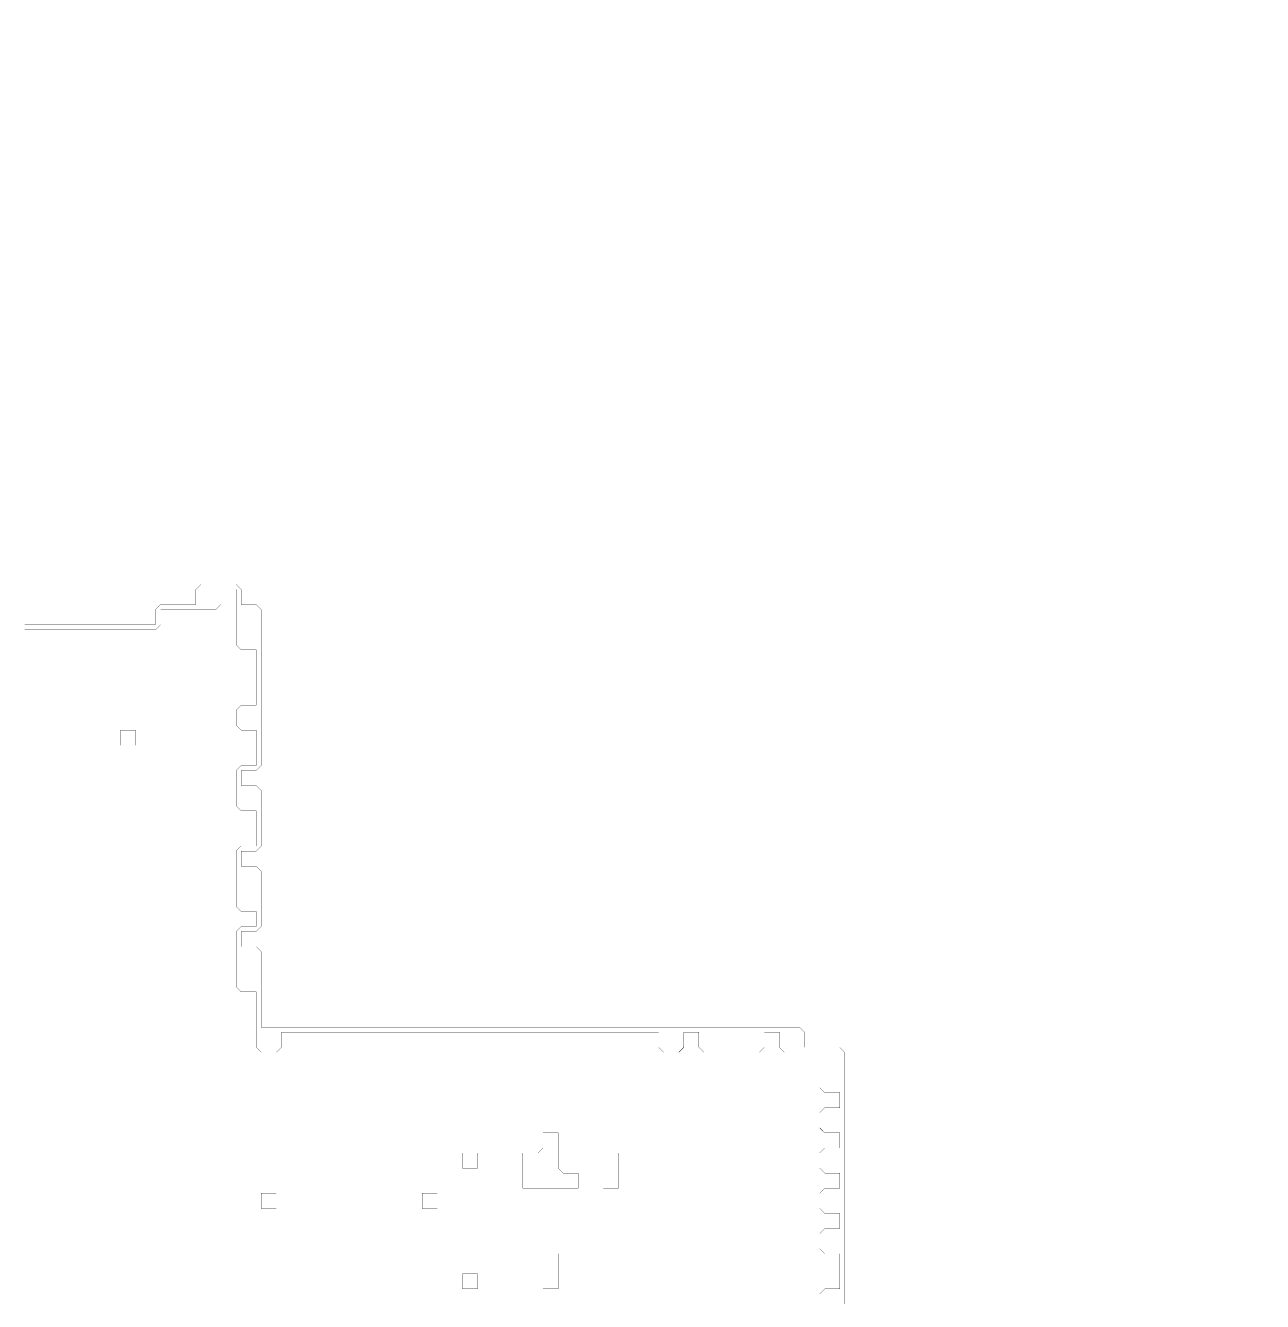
# Model space of a CAD drawing. Header units: metres. Extents: x 0 to 4990, y -4990 to 0.
# Drawn here: x 2589 to 4990, y -2476 to 0 of the extents above; entities that cross this region are included whole.
import ezdxf

# ---------------------------------------------------------------- set-up
doc = ezdxf.new("R2010")
doc.units = ezdxf.units.M
doc.layers.add('conductor', color=1, linetype='Continuous')
doc.layers.add('substrate', color=5, linetype='Continuous')

msp = doc.modelspace()

# ---------------------------------------------------------------- linework, layer by layer
at = {"layer": 'conductor', "const_width": 0.5}
msp.add_lwpolyline([(4130.859375, -2480.46875), (4130.859375, -2470.703125), (4130.859375, -2460.9375), (4140.625, -2451.171875), (4150.390625, -2451.171875), (4160.15625, -2451.171875), (4169.921875, -2451.171875), (4169.921875, -2441.40625), (4169.921875, -2431.640625), (4169.921875, -2421.875), (4169.921875, -2412.109375), (4169.921875, -2402.34375), (4169.921875, -2392.578125), (4169.921875, -2382.8125), (4160.15625, -2382.8125), (4150.390625, -2382.8125), (4140.625, -2382.8125), (4130.859375, -2373.046875), (4130.859375, -2363.28125), (4130.859375, -2353.515625), (4130.859375, -2343.75), (4140.625, -2333.984375), (4150.390625, -2333.984375), (4160.15625, -2333.984375), (4169.921875, -2333.984375), (4169.921875, -2324.21875), (4169.921875, -2314.453125), (4169.921875, -2304.6875), (4160.15625, -2304.6875), (4150.390625, -2304.6875), (4140.625, -2304.6875), (4130.859375, -2294.921875), (4130.859375, -2285.15625), (4130.859375, -2275.390625), (4130.859375, -2265.625), (4140.625, -2255.859375), (4150.390625, -2255.859375), (4160.15625, -2255.859375), (4169.921875, -2255.859375), (4169.921875, -2246.09375), (4169.921875, -2236.328125), (4169.921875, -2226.5625), (4160.15625, -2226.5625), (4150.390625, -2226.5625), (4140.625, -2226.5625), (4130.859375, -2216.796875), (4130.859375, -2207.03125), (4130.859375, -2197.265625), (4130.859375, -2187.5), (4140.625, -2177.734375), (4150.390625, -2177.734375), (4160.15625, -2177.734375), (4169.921875, -2177.734375), (4169.921875, -2167.96875), (4169.921875, -2158.203125), (4169.921875, -2148.4375), (4160.15625, -2148.4375), (4150.390625, -2148.4375), (4140.625, -2148.4375), (4130.859375, -2138.671875), (4130.859375, -2128.90625), (4130.859375, -2119.140625), (4130.859375, -2109.375), (4140.625, -2099.609375), (4150.390625, -2099.609375), (4160.15625, -2099.609375), (4169.921875, -2099.609375), (4169.921875, -2089.84375), (4169.921875, -2080.078125), (4169.921875, -2070.3125), (4160.15625, -2070.3125), (4150.390625, -2070.3125), (4140.625, -2070.3125), (4130.859375, -2060.546875), (4130.859375, -2050.78125), (4130.859375, -2041.015625), (4130.859375, -2031.25), (4130.859375, -2021.484375), (4130.859375, -2011.71875), (4130.859375, -2001.953125), (4130.859375, -1992.1875), (4121.09375, -1992.1875), (4111.328125, -1992.1875), (4101.5625, -1992.1875), (4091.796875, -1992.1875), (4082.03125, -1992.1875), (4072.265625, -1992.1875), (4062.5, -1992.1875), (4052.734375, -1982.421875), (4052.734375, -1972.65625), (4052.734375, -1962.890625), (4052.734375, -1953.125), (4042.96875, -1953.125), (4033.203125, -1953.125), (4023.4375, -1953.125), (4023.4375, -1962.890625), (4023.4375, -1972.65625), (4023.4375, -1982.421875), (4013.671875, -1992.1875), (4003.90625, -1992.1875), (3994.140625, -1992.1875), (3984.375, -1992.1875), (3974.609375, -1992.1875), (3964.84375, -1992.1875), (3955.078125, -1992.1875), (3945.3125, -1992.1875), (3935.546875, -1992.1875), (3925.78125, -1992.1875), (3916.015625, -1992.1875), (3906.25, -1992.1875), (3896.484375, -1982.421875), (3896.484375, -1972.65625), (3896.484375, -1962.890625), (3896.484375, -1953.125), (3886.71875, -1953.125), (3876.953125, -1953.125), (3867.1875, -1953.125), (3867.1875, -1962.890625), (3867.1875, -1972.65625), (3867.1875, -1982.421875), (3857.421875, -1992.1875), (3847.65625, -1992.1875), (3837.890625, -1992.1875), (3828.125, -1992.1875), (3818.359375, -1982.421875), (3818.359375, -1972.65625), (3818.359375, -1962.890625), (3818.359375, -1953.125), (3808.59375, -1953.125), (3798.828125, -1953.125), (3789.0625, -1953.125), (3779.296875, -1953.125), (3769.53125, -1953.125), (3759.765625, -1953.125), (3750, -1953.125), (3740.234375, -1953.125), (3730.46875, -1953.125), (3720.703125, -1953.125), (3710.9375, -1953.125), (3701.171875, -1953.125), (3691.40625, -1953.125), (3681.640625, -1953.125), (3671.875, -1953.125), (3662.109375, -1953.125), (3652.34375, -1953.125), (3642.578125, -1953.125), (3632.8125, -1953.125), (3623.046875, -1953.125), (3613.28125, -1953.125), (3603.515625, -1953.125), (3593.75, -1953.125), (3583.984375, -1953.125), (3574.21875, -1953.125), (3564.453125, -1953.125), (3554.6875, -1953.125), (3544.921875, -1953.125), (3535.15625, -1953.125), (3525.390625, -1953.125), (3515.625, -1953.125), (3505.859375, -1953.125), (3496.09375, -1953.125), (3486.328125, -1953.125), (3476.5625, -1953.125), (3466.796875, -1953.125), (3457.03125, -1953.125), (3447.265625, -1953.125), (3437.5, -1953.125), (3427.734375, -1953.125), (3417.96875, -1953.125), (3408.203125, -1953.125), (3398.4375, -1953.125), (3388.671875, -1953.125), (3378.90625, -1953.125), (3369.140625, -1953.125), (3359.375, -1953.125), (3349.609375, -1953.125), (3339.84375, -1953.125), (3330.078125, -1953.125), (3320.3125, -1953.125), (3310.546875, -1953.125), (3300.78125, -1953.125), (3291.015625, -1953.125), (3281.25, -1953.125), (3271.484375, -1953.125), (3261.71875, -1953.125), (3251.953125, -1953.125), (3242.1875, -1953.125), (3232.421875, -1953.125), (3222.65625, -1953.125), (3212.890625, -1953.125), (3203.125, -1953.125), (3193.359375, -1953.125), (3183.59375, -1953.125), (3173.828125, -1953.125), (3164.0625, -1953.125), (3154.296875, -1953.125), (3144.53125, -1953.125), (3134.765625, -1953.125), (3125, -1953.125), (3115.234375, -1953.125), (3105.46875, -1953.125), (3095.703125, -1953.125), (3085.9375, -1953.125), (3085.9375, -1962.890625), (3085.9375, -1972.65625), (3085.9375, -1982.421875), (3076.171875, -1992.1875), (3066.40625, -1992.1875), (3056.640625, -1992.1875), (3046.875, -1992.1875), (3037.109375, -1982.421875), (3037.109375, -1972.65625), (3037.109375, -1962.890625), (3037.109375, -1953.125), (3037.109375, -1943.359375), (3037.109375, -1933.59375), (3037.109375, -1923.828125), (3037.109375, -1914.0625), (3037.109375, -1904.296875), (3037.109375, -1894.53125), (3037.109375, -1884.765625), (3037.109375, -1875), (3027.34375, -1875), (3017.578125, -1875), (3007.8125, -1875), (2998.046875, -1865.234375), (2998.046875, -1855.46875), (2998.046875, -1845.703125), (2998.046875, -1835.9375), (2998.046875, -1826.171875), (2998.046875, -1816.40625), (2998.046875, -1806.640625), (2998.046875, -1796.875), (2998.046875, -1787.109375), (2998.046875, -1777.34375), (2998.046875, -1767.578125), (2998.046875, -1757.8125), (3007.8125, -1748.046875), (3017.578125, -1748.046875), (3027.34375, -1748.046875), (3037.109375, -1748.046875), (3037.109375, -1738.28125), (3037.109375, -1728.515625), (3037.109375, -1718.75), (3027.34375, -1718.75), (3017.578125, -1718.75), (3007.8125, -1718.75), (2998.046875, -1708.984375), (2998.046875, -1699.21875), (2998.046875, -1689.453125), (2998.046875, -1679.6875), (2998.046875, -1669.921875), (2998.046875, -1660.15625), (2998.046875, -1650.390625), (2998.046875, -1640.625), (2998.046875, -1630.859375), (2998.046875, -1621.09375), (2998.046875, -1611.328125), (2998.046875, -1601.5625), (3007.8125, -1591.796875), (3017.578125, -1591.796875), (3027.34375, -1591.796875), (3037.109375, -1591.796875), (3037.109375, -1582.03125), (3037.109375, -1572.265625), (3037.109375, -1562.5), (3037.109375, -1552.734375), (3037.109375, -1542.96875), (3037.109375, -1533.203125), (3037.109375, -1523.4375), (3027.34375, -1523.4375), (3017.578125, -1523.4375), (3007.8125, -1523.4375), (2998.046875, -1513.671875), (2998.046875, -1503.90625), (2998.046875, -1494.140625), (2998.046875, -1484.375), (2998.046875, -1474.609375), (2998.046875, -1464.84375), (2998.046875, -1455.078125), (2998.046875, -1445.3125), (3007.8125, -1435.546875), (3017.578125, -1435.546875), (3027.34375, -1435.546875), (3037.109375, -1435.546875), (3037.109375, -1425.78125), (3037.109375, -1416.015625), (3037.109375, -1406.25), (3037.109375, -1396.484375), (3037.109375, -1386.71875), (3037.109375, -1376.953125), (3037.109375, -1367.1875), (3027.34375, -1367.1875), (3017.578125, -1367.1875), (3007.8125, -1367.1875), (2998.046875, -1357.421875), (2998.046875, -1347.65625), (2998.046875, -1337.890625), (2998.046875, -1328.125), (3007.8125, -1318.359375), (3017.578125, -1318.359375), (3027.34375, -1318.359375), (3037.109375, -1318.359375), (3037.109375, -1308.59375), (3037.109375, -1298.828125), (3037.109375, -1289.0625), (3037.109375, -1279.296875), (3037.109375, -1269.53125), (3037.109375, -1259.765625), (3037.109375, -1250), (3037.109375, -1240.234375), (3037.109375, -1230.46875), (3037.109375, -1220.703125), (3037.109375, -1210.9375), (3027.34375, -1210.9375), (3017.578125, -1210.9375), (3007.8125, -1210.9375), (2998.046875, -1201.171875), (2998.046875, -1191.40625), (2998.046875, -1181.640625), (2998.046875, -1171.875), (2998.046875, -1162.109375), (2998.046875, -1152.34375), (2998.046875, -1142.578125), (2998.046875, -1132.8125), (2998.046875, -1123.046875), (2998.046875, -1113.28125), (2998.046875, -1103.515625), (2998.046875, -1093.75), (2988.28125, -1093.75), (2978.515625, -1093.75), (2968.75, -1093.75), (2968.75, -1103.515625), (2968.75, -1113.28125), (2968.75, -1123.046875), (2958.984375, -1132.8125), (2949.21875, -1132.8125), (2939.453125, -1132.8125), (2929.6875, -1132.8125), (2919.921875, -1132.8125), (2910.15625, -1132.8125), (2900.390625, -1132.8125), (2890.625, -1132.8125), (2880.859375, -1132.8125), (2871.09375, -1132.8125), (2861.328125, -1132.8125), (2851.5625, -1132.8125), (2851.5625, -1142.578125), (2851.5625, -1152.34375), (2851.5625, -1162.109375), (2841.796875, -1171.875), (2832.03125, -1171.875), (2822.265625, -1171.875), (2812.5, -1171.875), (2802.734375, -1171.875), (2792.96875, -1171.875), (2783.203125, -1171.875), (2773.4375, -1171.875), (2763.671875, -1171.875), (2753.90625, -1171.875), (2744.140625, -1171.875), (2734.375, -1171.875), (2724.609375, -1171.875), (2714.84375, -1171.875), (2705.078125, -1171.875), (2695.3125, -1171.875), (2685.546875, -1171.875), (2675.78125, -1171.875), (2666.015625, -1171.875), (2656.25, -1171.875), (2646.484375, -1171.875), (2636.71875, -1171.875), (2626.953125, -1171.875), (2617.1875, -1171.875), (2607.421875, -1171.875), (2597.65625, -1171.875), (2587.890625, -1171.875)], dxfattribs=at)
at = {"layer": 'substrate', "const_width": 0.5}
for points in [[(4990.234375, -2480.46875), (4990.234375, -2470.703125), (4990.234375, -2460.9375), (4990.234375, -2451.171875), (4990.234375, -2441.40625), (4990.234375, -2431.640625), (4990.234375, -2421.875), (4990.234375, -2412.109375), (4990.234375, -2402.34375), (4990.234375, -2392.578125), (4990.234375, -2382.8125), (4990.234375, -2373.046875), (4990.234375, -2363.28125), (4990.234375, -2353.515625), (4990.234375, -2343.75), (4990.234375, -2333.984375), (4990.234375, -2324.21875), (4990.234375, -2314.453125), (4990.234375, -2304.6875), (4990.234375, -2294.921875), (4990.234375, -2285.15625), (4990.234375, -2275.390625), (4990.234375, -2265.625), (4990.234375, -2255.859375), (4990.234375, -2246.09375), (4990.234375, -2236.328125), (4990.234375, -2226.5625), (4990.234375, -2216.796875), (4990.234375, -2207.03125), (4990.234375, -2197.265625), (4990.234375, -2187.5), (4990.234375, -2177.734375), (4990.234375, -2167.96875), (4990.234375, -2158.203125), (4990.234375, -2148.4375), (4990.234375, -2138.671875), (4990.234375, -2128.90625), (4990.234375, -2119.140625), (4990.234375, -2109.375), (4990.234375, -2099.609375), (4990.234375, -2089.84375), (4990.234375, -2080.078125), (4990.234375, -2070.3125), (4990.234375, -2060.546875), (4990.234375, -2050.78125), (4990.234375, -2041.015625), (4990.234375, -2031.25), (4990.234375, -2021.484375), (4990.234375, -2011.71875), (4990.234375, -2001.953125), (4990.234375, -1992.1875), (4990.234375, -1982.421875), (4990.234375, -1972.65625), (4990.234375, -1962.890625), (4990.234375, -1953.125), (4990.234375, -1943.359375), (4990.234375, -1933.59375), (4990.234375, -1923.828125), (4990.234375, -1914.0625), (4990.234375, -1904.296875), (4990.234375, -1894.53125), (4990.234375, -1884.765625), (4990.234375, -1875), (4990.234375, -1865.234375), (4990.234375, -1855.46875), (4990.234375, -1845.703125), (4990.234375, -1835.9375), (4990.234375, -1826.171875), (4990.234375, -1816.40625), (4990.234375, -1806.640625), (4990.234375, -1796.875), (4990.234375, -1787.109375), (4990.234375, -1777.34375), (4990.234375, -1767.578125), (4990.234375, -1757.8125), (4990.234375, -1748.046875), (4990.234375, -1738.28125), (4990.234375, -1728.515625), (4990.234375, -1718.75), (4990.234375, -1708.984375), (4990.234375, -1699.21875), (4990.234375, -1689.453125), (4990.234375, -1679.6875), (4990.234375, -1669.921875), (4990.234375, -1660.15625), (4990.234375, -1650.390625), (4990.234375, -1640.625), (4990.234375, -1630.859375), (4990.234375, -1621.09375), (4990.234375, -1611.328125), (4990.234375, -1601.5625), (4990.234375, -1591.796875), (4990.234375, -1582.03125), (4990.234375, -1572.265625), (4990.234375, -1562.5), (4990.234375, -1552.734375), (4990.234375, -1542.96875), (4990.234375, -1533.203125), (4990.234375, -1523.4375), (4990.234375, -1513.671875), (4990.234375, -1503.90625), (4990.234375, -1494.140625), (4990.234375, -1484.375), (4990.234375, -1474.609375), (4990.234375, -1464.84375), (4990.234375, -1455.078125), (4990.234375, -1445.3125), (4990.234375, -1435.546875), (4990.234375, -1425.78125), (4990.234375, -1416.015625), (4990.234375, -1406.25), (4990.234375, -1396.484375), (4990.234375, -1386.71875), (4990.234375, -1376.953125), (4990.234375, -1367.1875), (4990.234375, -1357.421875), (4990.234375, -1347.65625), (4990.234375, -1337.890625), (4990.234375, -1328.125), (4990.234375, -1318.359375), (4990.234375, -1308.59375), (4990.234375, -1298.828125), (4990.234375, -1289.0625), (4990.234375, -1279.296875), (4990.234375, -1269.53125), (4990.234375, -1259.765625), (4990.234375, -1250), (4990.234375, -1240.234375), (4990.234375, -1230.46875), (4990.234375, -1220.703125), (4990.234375, -1210.9375), (4990.234375, -1201.171875), (4990.234375, -1191.40625), (4990.234375, -1181.640625), (4990.234375, -1171.875), (4990.234375, -1162.109375), (4990.234375, -1152.34375), (4990.234375, -1142.578125), (4990.234375, -1132.8125), (4990.234375, -1123.046875), (4990.234375, -1113.28125), (4990.234375, -1103.515625), (4990.234375, -1093.75), (4990.234375, -1083.984375), (4990.234375, -1074.21875), (4990.234375, -1064.453125), (4990.234375, -1054.6875), (4990.234375, -1044.921875), (4990.234375, -1035.15625), (4990.234375, -1025.390625), (4990.234375, -1015.625), (4990.234375, -1005.859375), (4990.234375, -996.09375), (4990.234375, -986.328125), (4990.234375, -976.5625), (4990.234375, -966.796875), (4990.234375, -957.03125), (4990.234375, -947.265625), (4990.234375, -937.5), (4990.234375, -927.734375), (4990.234375, -917.96875), (4990.234375, -908.203125), (4990.234375, -898.4375), (4990.234375, -888.671875), (4990.234375, -878.90625), (4990.234375, -869.140625), (4990.234375, -859.375), (4990.234375, -849.609375), (4990.234375, -839.84375), (4990.234375, -830.078125), (4990.234375, -820.3125), (4990.234375, -810.546875), (4990.234375, -800.78125), (4990.234375, -791.015625), (4990.234375, -781.25), (4990.234375, -771.484375), (4990.234375, -761.71875), (4990.234375, -751.953125), (4990.234375, -742.1875), (4990.234375, -732.421875), (4990.234375, -722.65625), (4990.234375, -712.890625), (4990.234375, -703.125), (4990.234375, -693.359375), (4990.234375, -683.59375), (4990.234375, -673.828125), (4990.234375, -664.0625), (4990.234375, -654.296875), (4990.234375, -644.53125), (4990.234375, -634.765625), (4990.234375, -625), (4990.234375, -615.234375), (4990.234375, -605.46875), (4990.234375, -595.703125), (4990.234375, -585.9375), (4990.234375, -576.171875), (4990.234375, -566.40625), (4990.234375, -556.640625), (4990.234375, -546.875), (4990.234375, -537.109375), (4990.234375, -527.34375), (4990.234375, -517.578125), (4990.234375, -507.8125), (4990.234375, -498.046875), (4990.234375, -488.28125), (4990.234375, -478.515625), (4990.234375, -468.75), (4990.234375, -458.984375), (4990.234375, -449.21875), (4990.234375, -439.453125), (4990.234375, -429.6875), (4990.234375, -419.921875), (4990.234375, -410.15625), (4990.234375, -400.390625), (4990.234375, -390.625), (4990.234375, -380.859375), (4990.234375, -371.09375), (4990.234375, -361.328125), (4990.234375, -351.5625), (4990.234375, -341.796875), (4990.234375, -332.03125), (4990.234375, -322.265625), (4990.234375, -312.5), (4990.234375, -302.734375), (4990.234375, -292.96875), (4990.234375, -283.203125), (4990.234375, -273.4375), (4990.234375, -263.671875), (4990.234375, -253.90625), (4990.234375, -244.140625), (4990.234375, -234.375), (4990.234375, -224.609375), (4990.234375, -214.84375), (4990.234375, -205.078125), (4990.234375, -195.3125), (4990.234375, -185.546875), (4990.234375, -175.78125), (4990.234375, -166.015625), (4990.234375, -156.25), (4990.234375, -146.484375), (4990.234375, -136.71875), (4990.234375, -126.953125), (4990.234375, -117.1875), (4990.234375, -107.421875), (4990.234375, -97.65625), (4990.234375, -87.890625), (4990.234375, -78.125), (4990.234375, -68.359375), (4990.234375, -58.59375), (4990.234375, -48.828125), (4990.234375, -39.0625), (4990.234375, -29.296875), (4990.234375, -19.53125), (4990.234375, -9.765625), (4990.234375, 0), (4980.46875, 0), (4970.703125, 0), (4960.9375, 0), (4951.171875, 0), (4941.40625, 0), (4931.640625, 0), (4921.875, 0), (4912.109375, 0), (4902.34375, 0), (4892.578125, 0), (4882.8125, 0), (4873.046875, 0), (4863.28125, 0), (4853.515625, 0), (4843.75, 0), (4833.984375, 0), (4824.21875, 0), (4814.453125, 0), (4804.6875, 0), (4794.921875, 0), (4785.15625, 0), (4775.390625, 0), (4765.625, 0), (4755.859375, 0), (4746.09375, 0), (4736.328125, 0), (4726.5625, 0), (4716.796875, 0), (4707.03125, 0), (4697.265625, 0), (4687.5, 0), (4677.734375, 0), (4667.96875, 0), (4658.203125, 0), (4648.4375, 0), (4638.671875, 0), (4628.90625, 0), (4619.140625, 0), (4609.375, 0), (4599.609375, 0), (4589.84375, 0), (4580.078125, 0), (4570.3125, 0), (4560.546875, 0), (4550.78125, 0), (4541.015625, 0), (4531.25, 0), (4521.484375, 0), (4511.71875, 0), (4501.953125, 0), (4492.1875, 0), (4482.421875, 0), (4472.65625, 0), (4462.890625, 0), (4453.125, 0), (4443.359375, 0), (4433.59375, 0), (4423.828125, 0), (4414.0625, 0), (4404.296875, 0), (4394.53125, 0), (4384.765625, 0), (4375, 0), (4365.234375, 0), (4355.46875, 0), (4345.703125, 0), (4335.9375, 0), (4326.171875, 0), (4316.40625, 0), (4306.640625, 0), (4296.875, 0), (4287.109375, 0), (4277.34375, 0), (4267.578125, 0), (4257.8125, 0), (4248.046875, 0), (4238.28125, 0), (4228.515625, 0), (4218.75, 0), (4208.984375, 0), (4199.21875, 0), (4189.453125, 0), (4179.6875, 0), (4169.921875, 0), (4160.15625, 0), (4150.390625, 0), (4140.625, 0), (4130.859375, 0), (4121.09375, 0), (4111.328125, 0), (4101.5625, 0), (4091.796875, 0), (4082.03125, 0), (4072.265625, 0), (4062.5, 0), (4052.734375, 0), (4042.96875, 0), (4033.203125, 0), (4023.4375, 0), (4013.671875, 0), (4003.90625, 0), (3994.140625, 0), (3984.375, 0), (3974.609375, 0), (3964.84375, 0), (3955.078125, 0), (3945.3125, 0), (3935.546875, 0), (3925.78125, 0), (3916.015625, 0), (3906.25, 0), (3896.484375, 0), (3886.71875, 0), (3876.953125, 0), (3867.1875, 0), (3857.421875, 0), (3847.65625, 0), (3837.890625, 0), (3828.125, 0), (3818.359375, 0), (3808.59375, 0), (3798.828125, 0), (3789.0625, 0), (3779.296875, 0), (3769.53125, 0), (3759.765625, 0), (3750, 0), (3740.234375, 0), (3730.46875, 0), (3720.703125, 0), (3710.9375, 0), (3701.171875, 0), (3691.40625, 0), (3681.640625, 0), (3671.875, 0), (3662.109375, 0), (3652.34375, 0), (3642.578125, 0), (3632.8125, 0), (3623.046875, 0), (3613.28125, 0), (3603.515625, 0), (3593.75, 0), (3583.984375, 0), (3574.21875, 0), (3564.453125, 0), (3554.6875, 0), (3544.921875, 0), (3535.15625, 0), (3525.390625, 0), (3515.625, 0), (3505.859375, 0), (3496.09375, 0), (3486.328125, 0), (3476.5625, 0), (3466.796875, 0), (3457.03125, 0), (3447.265625, 0), (3437.5, 0), (3427.734375, 0), (3417.96875, 0), (3408.203125, 0), (3398.4375, 0), (3388.671875, 0), (3378.90625, 0), (3369.140625, 0), (3359.375, 0), (3349.609375, 0), (3339.84375, 0), (3330.078125, 0), (3320.3125, 0), (3310.546875, 0), (3300.78125, 0), (3291.015625, 0), (3281.25, 0), (3271.484375, 0), (3261.71875, 0), (3251.953125, 0), (3242.1875, 0), (3232.421875, 0), (3222.65625, 0), (3212.890625, 0), (3203.125, 0), (3193.359375, 0), (3183.59375, 0), (3173.828125, 0), (3164.0625, 0), (3154.296875, 0), (3144.53125, 0), (3134.765625, 0), (3125, 0), (3115.234375, 0), (3105.46875, 0), (3095.703125, 0), (3085.9375, 0), (3076.171875, 0), (3066.40625, 0), (3056.640625, 0), (3046.875, 0), (3037.109375, 0), (3027.34375, 0), (3017.578125, 0), (3007.8125, 0), (2998.046875, 0), (2988.28125, 0), (2978.515625, 0), (2968.75, 0), (2958.984375, 0), (2949.21875, 0), (2939.453125, 0), (2929.6875, 0), (2919.921875, 0), (2910.15625, 0), (2900.390625, 0), (2890.625, 0), (2880.859375, 0), (2871.09375, 0), (2861.328125, 0), (2851.5625, 0), (2841.796875, 0), (2832.03125, 0), (2822.265625, 0), (2812.5, 0), (2802.734375, 0), (2792.96875, 0), (2783.203125, 0), (2773.4375, 0), (2763.671875, 0), (2753.90625, 0), (2744.140625, 0), (2734.375, 0), (2724.609375, 0), (2714.84375, 0), (2705.078125, 0), (2695.3125, 0), (2685.546875, 0), (2675.78125, 0), (2666.015625, 0), (2656.25, 0), (2646.484375, 0), (2636.71875, 0), (2626.953125, 0), (2617.1875, 0), (2607.421875, 0), (2597.65625, 0), (2587.890625, 0)], [(2587.890625, -1162.109375), (2597.65625, -1162.109375), (2607.421875, -1162.109375), (2617.1875, -1162.109375), (2626.953125, -1162.109375), (2636.71875, -1162.109375), (2646.484375, -1162.109375), (2656.25, -1162.109375), (2666.015625, -1162.109375), (2675.78125, -1162.109375), (2685.546875, -1162.109375), (2695.3125, -1162.109375), (2705.078125, -1162.109375), (2714.84375, -1162.109375), (2724.609375, -1162.109375), (2734.375, -1162.109375), (2744.140625, -1162.109375), (2753.90625, -1162.109375), (2763.671875, -1162.109375), (2773.4375, -1162.109375), (2783.203125, -1162.109375), (2792.96875, -1162.109375), (2802.734375, -1162.109375), (2812.5, -1162.109375), (2822.265625, -1162.109375), (2832.03125, -1162.109375), (2841.796875, -1162.109375), (2841.796875, -1152.34375), (2841.796875, -1142.578125), (2841.796875, -1132.8125), (2851.5625, -1123.046875), (2861.328125, -1123.046875), (2871.09375, -1123.046875), (2880.859375, -1123.046875), (2890.625, -1123.046875), (2900.390625, -1123.046875), (2910.15625, -1123.046875), (2919.921875, -1123.046875), (2919.921875, -1113.28125), (2919.921875, -1103.515625), (2919.921875, -1093.75), (2929.6875, -1083.984375), (2939.453125, -1083.984375), (2949.21875, -1083.984375), (2958.984375, -1083.984375), (2968.75, -1083.984375), (2978.515625, -1083.984375), (2988.28125, -1083.984375), (2998.046875, -1083.984375), (3007.8125, -1093.75), (3007.8125, -1103.515625), (3007.8125, -1113.28125), (3007.8125, -1123.046875), (3017.578125, -1123.046875), (3027.34375, -1123.046875), (3037.109375, -1123.046875), (3046.875, -1132.8125), (3046.875, -1142.578125), (3046.875, -1152.34375), (3046.875, -1162.109375), (3046.875, -1171.875), (3046.875, -1181.640625), (3046.875, -1191.40625), (3046.875, -1201.171875), (3046.875, -1210.9375), (3046.875, -1220.703125), (3046.875, -1230.46875), (3046.875, -1240.234375), (3046.875, -1250), (3046.875, -1259.765625), (3046.875, -1269.53125), (3046.875, -1279.296875), (3046.875, -1289.0625), (3046.875, -1298.828125), (3046.875, -1308.59375), (3046.875, -1318.359375), (3046.875, -1328.125), (3046.875, -1337.890625), (3046.875, -1347.65625), (3046.875, -1357.421875), (3046.875, -1367.1875), (3046.875, -1376.953125), (3046.875, -1386.71875), (3046.875, -1396.484375), (3046.875, -1406.25), (3046.875, -1416.015625), (3046.875, -1425.78125), (3046.875, -1435.546875), (3037.109375, -1445.3125), (3027.34375, -1445.3125), (3017.578125, -1445.3125), (3007.8125, -1445.3125), (3007.8125, -1455.078125), (3007.8125, -1464.84375), (3007.8125, -1474.609375), (3017.578125, -1474.609375), (3027.34375, -1474.609375), (3037.109375, -1474.609375), (3046.875, -1484.375), (3046.875, -1494.140625), (3046.875, -1503.90625), (3046.875, -1513.671875), (3046.875, -1523.4375), (3046.875, -1533.203125), (3046.875, -1542.96875), (3046.875, -1552.734375), (3046.875, -1562.5), (3046.875, -1572.265625), (3046.875, -1582.03125), (3046.875, -1591.796875), (3037.109375, -1601.5625), (3027.34375, -1601.5625), (3017.578125, -1601.5625), (3007.8125, -1601.5625), (3007.8125, -1611.328125), (3007.8125, -1621.09375), (3007.8125, -1630.859375), (3017.578125, -1630.859375), (3027.34375, -1630.859375), (3037.109375, -1630.859375), (3046.875, -1640.625), (3046.875, -1650.390625), (3046.875, -1660.15625), (3046.875, -1669.921875), (3046.875, -1679.6875), (3046.875, -1689.453125), (3046.875, -1699.21875), (3046.875, -1708.984375), (3046.875, -1718.75), (3046.875, -1728.515625), (3046.875, -1738.28125), (3046.875, -1748.046875), (3037.109375, -1757.8125), (3027.34375, -1757.8125), (3017.578125, -1757.8125), (3007.8125, -1757.8125), (3007.8125, -1767.578125), (3007.8125, -1777.34375), (3007.8125, -1787.109375), (3017.578125, -1787.109375), (3027.34375, -1787.109375), (3037.109375, -1787.109375), (3046.875, -1796.875), (3046.875, -1806.640625), (3046.875, -1816.40625), (3046.875, -1826.171875), (3046.875, -1835.9375), (3046.875, -1845.703125), (3046.875, -1855.46875), (3046.875, -1865.234375), (3046.875, -1875), (3046.875, -1884.765625), (3046.875, -1894.53125), (3046.875, -1904.296875), (3046.875, -1914.0625), (3046.875, -1923.828125), (3046.875, -1933.59375), (3046.875, -1943.359375), (3056.640625, -1943.359375), (3066.40625, -1943.359375), (3076.171875, -1943.359375), (3085.9375, -1943.359375), (3095.703125, -1943.359375), (3105.46875, -1943.359375), (3115.234375, -1943.359375), (3125, -1943.359375), (3134.765625, -1943.359375), (3144.53125, -1943.359375), (3154.296875, -1943.359375), (3164.0625, -1943.359375), (3173.828125, -1943.359375), (3183.59375, -1943.359375), (3193.359375, -1943.359375), (3203.125, -1943.359375), (3212.890625, -1943.359375), (3222.65625, -1943.359375), (3232.421875, -1943.359375), (3242.1875, -1943.359375), (3251.953125, -1943.359375), (3261.71875, -1943.359375), (3271.484375, -1943.359375), (3281.25, -1943.359375), (3291.015625, -1943.359375), (3300.78125, -1943.359375), (3310.546875, -1943.359375), (3320.3125, -1943.359375), (3330.078125, -1943.359375), (3339.84375, -1943.359375), (3349.609375, -1943.359375), (3359.375, -1943.359375), (3369.140625, -1943.359375), (3378.90625, -1943.359375), (3388.671875, -1943.359375), (3398.4375, -1943.359375), (3408.203125, -1943.359375), (3417.96875, -1943.359375), (3427.734375, -1943.359375), (3437.5, -1943.359375), (3447.265625, -1943.359375), (3457.03125, -1943.359375), (3466.796875, -1943.359375), (3476.5625, -1943.359375), (3486.328125, -1943.359375), (3496.09375, -1943.359375), (3505.859375, -1943.359375), (3515.625, -1943.359375), (3525.390625, -1943.359375), (3535.15625, -1943.359375), (3544.921875, -1943.359375), (3554.6875, -1943.359375), (3564.453125, -1943.359375), (3574.21875, -1943.359375), (3583.984375, -1943.359375), (3593.75, -1943.359375), (3603.515625, -1943.359375), (3613.28125, -1943.359375), (3623.046875, -1943.359375), (3632.8125, -1943.359375), (3642.578125, -1943.359375), (3652.34375, -1943.359375), (3662.109375, -1943.359375), (3671.875, -1943.359375), (3681.640625, -1943.359375), (3691.40625, -1943.359375), (3701.171875, -1943.359375), (3710.9375, -1943.359375), (3720.703125, -1943.359375), (3730.46875, -1943.359375), (3740.234375, -1943.359375), (3750, -1943.359375), (3759.765625, -1943.359375), (3769.53125, -1943.359375), (3779.296875, -1943.359375), (3789.0625, -1943.359375), (3798.828125, -1943.359375), (3808.59375, -1943.359375), (3818.359375, -1943.359375), (3828.125, -1943.359375), (3837.890625, -1943.359375), (3847.65625, -1943.359375), (3857.421875, -1943.359375), (3867.1875, -1943.359375), (3876.953125, -1943.359375), (3886.71875, -1943.359375), (3896.484375, -1943.359375), (3906.25, -1943.359375), (3916.015625, -1943.359375), (3925.78125, -1943.359375), (3935.546875, -1943.359375), (3945.3125, -1943.359375), (3955.078125, -1943.359375), (3964.84375, -1943.359375), (3974.609375, -1943.359375), (3984.375, -1943.359375), (3994.140625, -1943.359375), (4003.90625, -1943.359375), (4013.671875, -1943.359375), (4023.4375, -1943.359375), (4033.203125, -1943.359375), (4042.96875, -1943.359375), (4052.734375, -1943.359375), (4062.5, -1943.359375), (4072.265625, -1943.359375), (4082.03125, -1943.359375), (4091.796875, -1943.359375), (4101.5625, -1953.125), (4101.5625, -1962.890625), (4101.5625, -1972.65625), (4101.5625, -1982.421875), (4111.328125, -1982.421875), (4121.09375, -1982.421875), (4130.859375, -1982.421875), (4140.625, -1982.421875), (4150.390625, -1982.421875), (4160.15625, -1982.421875), (4169.921875, -1982.421875), (4179.6875, -1992.1875), (4179.6875, -2001.953125), (4179.6875, -2011.71875), (4179.6875, -2021.484375), (4179.6875, -2031.25), (4179.6875, -2041.015625), (4179.6875, -2050.78125), (4179.6875, -2060.546875), (4179.6875, -2070.3125), (4179.6875, -2080.078125), (4179.6875, -2089.84375), (4179.6875, -2099.609375), (4179.6875, -2109.375), (4179.6875, -2119.140625), (4179.6875, -2128.90625), (4179.6875, -2138.671875), (4179.6875, -2148.4375), (4179.6875, -2158.203125), (4179.6875, -2167.96875), (4179.6875, -2177.734375), (4179.6875, -2187.5), (4179.6875, -2197.265625), (4179.6875, -2207.03125), (4179.6875, -2216.796875), (4179.6875, -2226.5625), (4179.6875, -2236.328125), (4179.6875, -2246.09375), (4179.6875, -2255.859375), (4179.6875, -2265.625), (4179.6875, -2275.390625), (4179.6875, -2285.15625), (4179.6875, -2294.921875), (4179.6875, -2304.6875), (4179.6875, -2314.453125), (4179.6875, -2324.21875), (4179.6875, -2333.984375), (4179.6875, -2343.75), (4179.6875, -2353.515625), (4179.6875, -2363.28125), (4179.6875, -2373.046875), (4179.6875, -2382.8125), (4179.6875, -2392.578125), (4179.6875, -2402.34375), (4179.6875, -2412.109375), (4179.6875, -2421.875), (4179.6875, -2431.640625), (4179.6875, -2441.40625), (4179.6875, -2451.171875), (4179.6875, -2460.9375), (4179.6875, -2470.703125), (4179.6875, -2480.46875)]]:
    msp.add_lwpolyline(points, dxfattribs=at)
for points in [[(2773.4375, -1367.1875), (2773.4375, -1376.953125), (2773.4375, -1386.71875), (2773.4375, -1396.484375), (2783.203125, -1396.484375), (2792.96875, -1396.484375), (2802.734375, -1396.484375), (2802.734375, -1386.71875), (2802.734375, -1376.953125), (2802.734375, -1367.1875), (2792.96875, -1367.1875), (2783.203125, -1367.1875)], [(3593.75, -2148.4375), (3593.75, -2158.203125), (3593.75, -2167.96875), (3593.75, -2177.734375), (3583.984375, -2187.5), (3574.21875, -2187.5), (3564.453125, -2187.5), (3554.6875, -2187.5), (3554.6875, -2197.265625), (3554.6875, -2207.03125), (3554.6875, -2216.796875), (3554.6875, -2226.5625), (3554.6875, -2236.328125), (3554.6875, -2246.09375), (3554.6875, -2255.859375), (3564.453125, -2255.859375), (3574.21875, -2255.859375), (3583.984375, -2255.859375), (3593.75, -2255.859375), (3603.515625, -2255.859375), (3613.28125, -2255.859375), (3623.046875, -2255.859375), (3632.8125, -2255.859375), (3642.578125, -2255.859375), (3652.34375, -2255.859375), (3662.109375, -2255.859375), (3662.109375, -2246.09375), (3662.109375, -2236.328125), (3662.109375, -2226.5625), (3652.34375, -2226.5625), (3642.578125, -2226.5625), (3632.8125, -2226.5625), (3623.046875, -2216.796875), (3623.046875, -2207.03125), (3623.046875, -2197.265625), (3623.046875, -2187.5), (3623.046875, -2177.734375), (3623.046875, -2167.96875), (3623.046875, -2158.203125), (3623.046875, -2148.4375), (3613.28125, -2148.4375), (3603.515625, -2148.4375)], [(3437.5, -2187.5), (3437.5, -2197.265625), (3437.5, -2207.03125), (3437.5, -2216.796875), (3447.265625, -2216.796875), (3457.03125, -2216.796875), (3466.796875, -2216.796875), (3466.796875, -2207.03125), (3466.796875, -2197.265625), (3466.796875, -2187.5), (3457.03125, -2187.5), (3447.265625, -2187.5)], [(3710.9375, -2187.5), (3710.9375, -2197.265625), (3710.9375, -2207.03125), (3710.9375, -2216.796875), (3710.9375, -2226.5625), (3710.9375, -2236.328125), (3710.9375, -2246.09375), (3710.9375, -2255.859375), (3720.703125, -2255.859375), (3730.46875, -2255.859375), (3740.234375, -2255.859375), (3740.234375, -2246.09375), (3740.234375, -2236.328125), (3740.234375, -2226.5625), (3740.234375, -2216.796875), (3740.234375, -2207.03125), (3740.234375, -2197.265625), (3740.234375, -2187.5), (3730.46875, -2187.5), (3720.703125, -2187.5)], [(3046.875, -2265.625), (3046.875, -2275.390625), (3046.875, -2285.15625), (3046.875, -2294.921875), (3056.640625, -2294.921875), (3066.40625, -2294.921875), (3076.171875, -2294.921875), (3076.171875, -2285.15625), (3076.171875, -2275.390625), (3076.171875, -2265.625), (3066.40625, -2265.625), (3056.640625, -2265.625)], [(3359.375, -2265.625), (3359.375, -2275.390625), (3359.375, -2285.15625), (3359.375, -2294.921875), (3369.140625, -2294.921875), (3378.90625, -2294.921875), (3388.671875, -2294.921875), (3388.671875, -2285.15625), (3388.671875, -2275.390625), (3388.671875, -2265.625), (3378.90625, -2265.625), (3369.140625, -2265.625)], [(3593.75, -2382.8125), (3593.75, -2392.578125), (3593.75, -2402.34375), (3593.75, -2412.109375), (3593.75, -2421.875), (3593.75, -2431.640625), (3593.75, -2441.40625), (3593.75, -2451.171875), (3603.515625, -2451.171875), (3613.28125, -2451.171875), (3623.046875, -2451.171875), (3623.046875, -2441.40625), (3623.046875, -2431.640625), (3623.046875, -2421.875), (3623.046875, -2412.109375), (3623.046875, -2402.34375), (3623.046875, -2392.578125), (3623.046875, -2382.8125), (3613.28125, -2382.8125), (3603.515625, -2382.8125)], [(3437.5, -2421.875), (3437.5, -2431.640625), (3437.5, -2441.40625), (3437.5, -2451.171875), (3447.265625, -2451.171875), (3457.03125, -2451.171875), (3466.796875, -2451.171875), (3466.796875, -2441.40625), (3466.796875, -2431.640625), (3466.796875, -2421.875), (3457.03125, -2421.875), (3447.265625, -2421.875)]]:
    msp.add_lwpolyline(points, close=True, dxfattribs=at)

doc.saveas('drawing.dxf')
